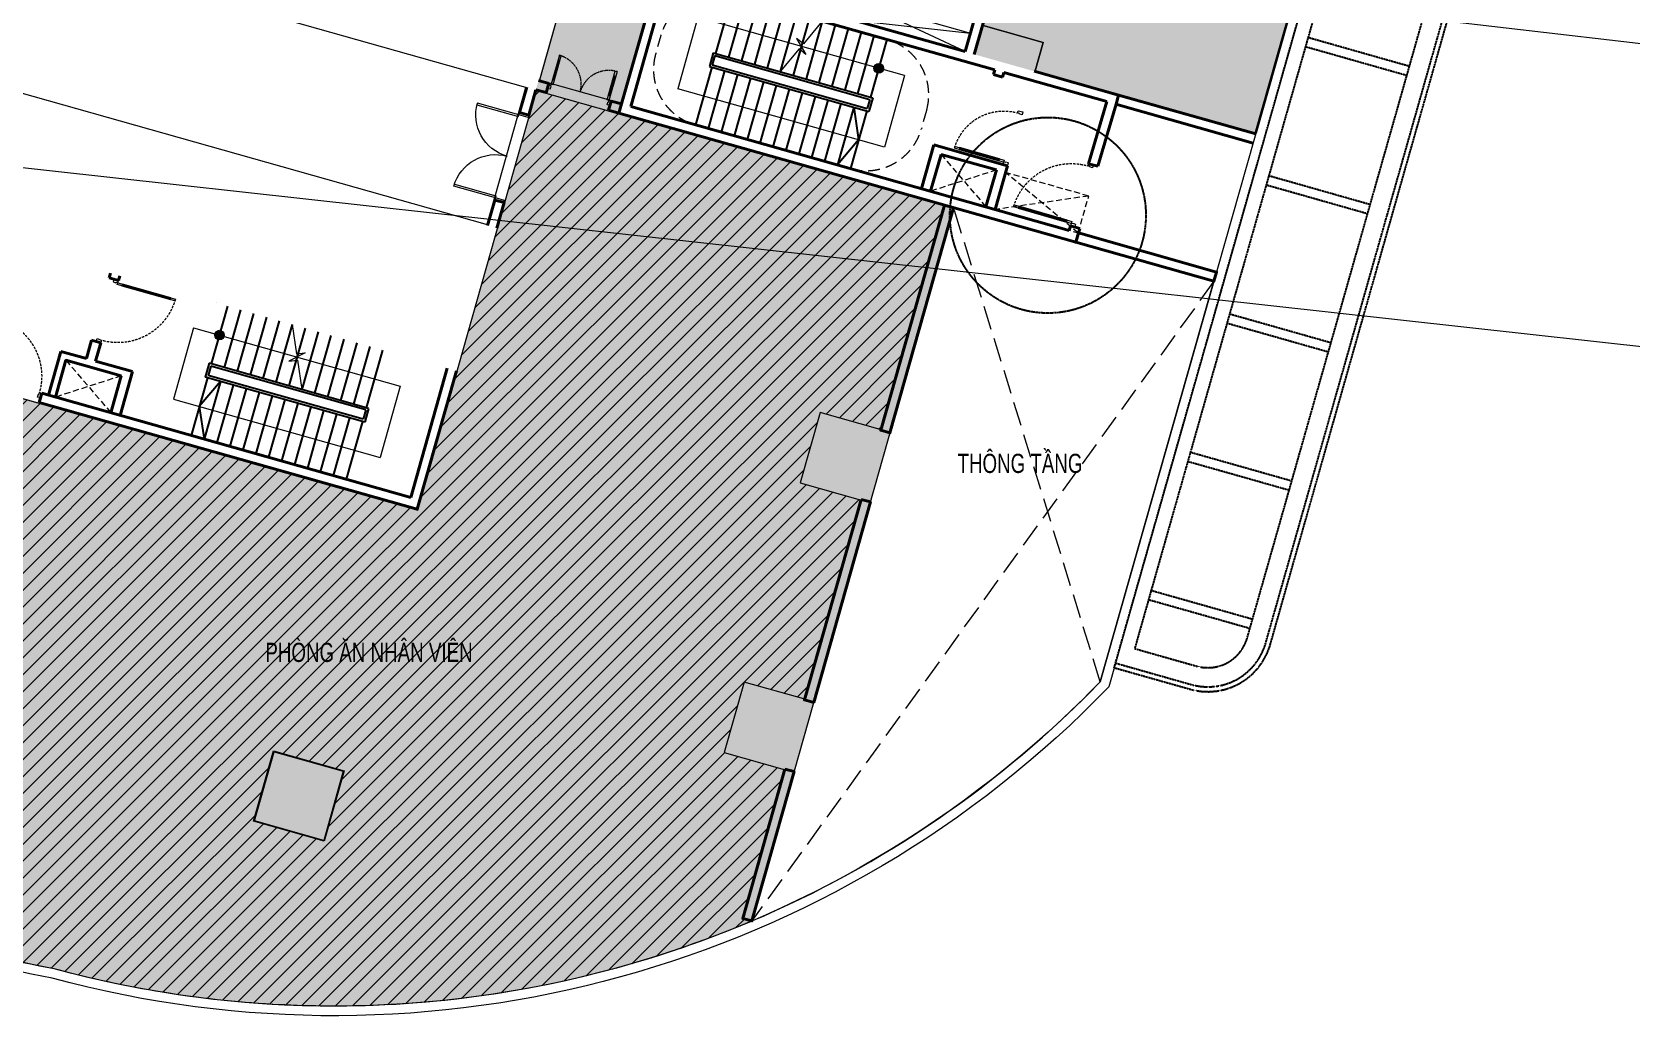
# Model space of a CAD drawing. Header units: millimetres. Extents: x -11451263 to 11578383104, y -507 to 1450429.
# Drawn here: x 11748445 to 11781803, y 1094224 to 1114769 of the extents above; entities that cross this region are included whole.
import ezdxf

# ---------------------------------------------------------------- set-up
doc = ezdxf.new("R2010")
doc.units = ezdxf.units.MM
doc.header["$MEASUREMENT"] = 0
for name, pattern in [('CENTER2', [1.125, 0.75, -0.125, 0.125, -0.125]), ('DASH', [0.35, 0.25, -0.1]), ('DASHED2', [0.375, 0.25, -0.125]), ('HIDDEN', [0.375, 0.25, -0.125]), ('Xref_ST_MBDV Cot vach 30.7.2022$0$HIDDEN', [0.375, 0.25, -0.125]), ('Xref_ST_MBDV Cot vach 30.7.2022$0$HIDDEN2', [0.1875, 0.125, -0.0625])]:
    doc.linetypes.add(name, pattern=pattern)
doc.layers.get('0').update_dxf_attribs({"linetype": 'CONTINUOUS', "lineweight": 13})
doc.layers.get('Defpoints').update_dxf_attribs({"color": 5, "linetype": 'CONTINUOUS', "lineweight": 13})
for name, color, linetype in [('A-DRAIN', 251, 'CONTINUOUS'), ('A-FLOR-STRS', 1, 'CONTINUOUS'), ('canopy', 2, 'DASH'), ('NDT Thoat nuoc rua', 3, 'CENTER2')]:
    doc.layers.add(name, color=color, linetype=linetype)
for name, color, linetype, lineweight in [('CUA', 37, 'CONTINUOUS', 13), ('DO DIEN TICH THONG THUY', 141, 'CONTINUOUS', 13), ('KT-Chu viet', 255, 'CONTINUOUS', 20), ('KT-Kich thuoc', 159, 'CONTINUOUS', 18), ('KT-lomo nuoc', 3, 'HIDDEN', 5), ('KT-Net cat', 1, 'CONTINUOUS', 40), ('KT-Net cua', 87, 'CONTINUOUS', 9), ('KT-Net manh', 251, 'CONTINUOUS', 13), ('KT-Net thay', 7, 'CONTINUOUS', 25), ('KT-Net to mau', 159, 'CONTINUOUS', 18), ('KT-Vat lieu', 250, 'CONTINUOUS', 9), ('SPE-MEP-HVAC', 140, 'CONTINUOUS', 0)]:
    doc.layers.add(name, color=color, linetype=linetype, lineweight=lineweight)
doc.styles.add('Xref_ST_MBDV Cot vach 30.7.2022$0$Arial', font='arial.ttf', dxfattribs={"width": 0.7})

# ---------------------------------------------------------------- blocks, each defined once
blk = doc.blocks.new('double door')
for points in [[(549901.1788338684, 384014.7847221401), (549001.1788338684, 384014.7847221401), (549001.1788338684, 383974.7847221401), (549901.1788338684, 383974.7847221401)], [(550101.1788338679, 384064.7847221419), (550101.1788338679, 384014.7847221419), (549901.1788338684, 384014.7847221401), (549901.1788338684, 384064.7847221401)], [(549901.1788338684, 382214.7847221401), (549001.1788338684, 382214.7847221401), (549001.1788338684, 382254.7847221401), (549901.1788338684, 382254.7847221401)], [(550101.1788338679, 382164.7847221401), (550101.1788338679, 382214.7847221401), (549901.1788338684, 382214.7847221401), (549901.1788338684, 382164.7847221401)]]:
    blk.add_lwpolyline(points, close=True)
at = {"color": 8}
for centre, start, end in [((549901.1788338684, 384014.7847221401), 180, 270), ((549901.1788338684, 382214.7847221401), 90, 180)]:
    blk.add_arc(centre, 900, start, end, dxfattribs=at)
blk = doc.blocks.new('*U360')
blk.add_line((95.20757516432643, -76.39055983123252), (389.3200894500105, -1084.40446661752))
for points in [[(1267.996057159519, 474.1382943490084), (1210.397723288541, 457.332582960097), (1227.20343467759, 399.7342490886487), (1236.803156989419, 402.5352009868005), (1248.006964582027, 364.1363117394822), (1296.005576141175, 378.1410712302418)], [(-28.00951898165651, 95.99722311876661), (29.58881488932115, 112.8029345076782), (46.39452627836995, 55.20460063622997), (36.79480396654034, 52.40364873807808), (47.99861155914799, 14.00475949075959), (0, 0)], [(47.99861155914799, 14.00475949075959), (398.1301638078705, -1186.00359353212), (436.5290530551889, -1174.799785939512), (86.39750080646638, 25.20856708336729)], [(76.00813054066727, -81.99246362753644), (114.4070197879857, -70.78865603492875), (408.5195340736697, -1078.802562821216), (370.1206448263512, -1090.006370413824)]]:
    blk.add_lwpolyline(points, close=True)
at = {"linetype": 'Xref_ST_MBDV Cot vach 30.7.2022$0$HIDDEN', "ltscale": 200}
blk.add_arc((47.99861155914799, 14.00475949075959), 1250.044859676957, 286.2658860140847, 16.26588601408486, dxfattribs=at)
blk = doc.blocks.new('*U361')
blk.add_line((-94.55469110297325, 77.19721750439766), (-284.901316572583, 750.8203778647724))
for points in [[(-48.11594002566408, -13.5961875335218), (-292.8473156293608, 852.4907329295095), (-331.3400676498921, 841.6137829026923), (-86.60869204619543, -24.47313756033923)], [(-75.3083150927078, 82.6356925178064), (-113.8010671132389, 71.758742490989), (-304.1476925828486, 745.3819028513637), (-265.6549405623173, 756.2588528781814)], [(27.19237506717682, -96.23188005179998), (-30.54675296361998, -112.5473050920262), (-46.8621780039795, -54.80817706075749), (-37.23898999884678, -52.08893955405316), (-48.11594002566408, -13.5961875335218), (0, 0)], [(-935.1264254471828, -368.1556307225404), (-877.3872974163858, -351.8402056823144), (-893.7027224567453, -294.1010776510455), (-903.325910461878, -296.8203151577499), (-914.2028604886955, -258.3275631372187), (-962.3188005143595, -271.9237506707405)]]:
    blk.add_lwpolyline(points, close=True)
at = {"linetype": 'Xref_ST_MBDV Cot vach 30.7.2022$0$HIDDEN', "ltscale": 200}
blk.add_arc((-48.11594002566408, -13.5961875335218), 900.0000000011191, 105.7787733471804, 195.7787733471762, dxfattribs=at)
blk = doc.blocks.new('*U369')
blk.add_line((94.55469119056286, -77.19721739711406), (329.768747823523, -909.603019771391))
for points in [[(1093.909067259339, 413.0230621825978), (1036.169939247054, 396.7076370768596), (1052.485364352925, 338.9685090641027), (1062.108552354973, 341.6877465817257), (1072.985502425465, 303.1949945735356), (1121.101442435702, 316.7911821616506)], [(-27.19237517636353, 96.23188002094696), (30.54675283592162, 112.5473051266851), (46.86217794179304, 54.80817711392822), (37.23898993974552, 52.0889395963052), (48.11594001023762, 13.5961875881151), (0, 0)], [(48.11594001023762, 13.5961875881151), (337.7147469956581, -1011.273374827112), (376.2074990038481, -1000.39642475662), (86.60869201842769, 24.4731376586072)], [(75.30831518646784, -82.63569243236012), (113.8010671946579, -71.758742361868), (349.015123827618, -904.164544736145), (310.5223718194279, -915.0414948066373)]]:
    blk.add_lwpolyline(points, close=True)
at = {"linetype": 'Xref_ST_MBDV Cot vach 30.7.2022$0$HIDDEN', "ltscale": 200}
blk.add_arc((48.11594001023762, 13.5961875881151), 1065.000041771153, 285.778773412185, 15.77877341218495, dxfattribs=at)
blk = doc.blocks.new('thang bs 1-Copy002')
at = {"layer": 'KT-Net manh'}
h = blk.add_hatch(color=256, dxfattribs=at)
edge = h.paths.add_edge_path(flags=0)
edge.add_arc((12073301.04345651, 1331886.3120889), 99.99999999995298, -105.82689400655528, 254.1731059934447, ccw=False)
blk.add_hatch(color=256, dxfattribs=at).paths.add_polyline_path([(12073400.97153903, 1331890.103965082), (12073384.11578238, 1331830.643527985), (12073335.52922078, 1331792.446589046), (12073273.77026936, 1331790.103080672), (12073222.42874844, 1331824.508143433), (12073201.115374, 1331882.520212714), (12073217.97113065, 1331941.980649802), (12073266.55769224, 1331980.177588745), (12073328.31664366, 1331982.521097118), (12073379.65816458, 1331948.116034364)], flags=0)
at = {"layer": 'KT-Net cat'}
for p, q in [((12069476.81166364, 1336582.30952723), (12069558.6309147, 1336870.936639875)), ((12069558.6309147, 1336870.936639875), (12076101.46145449, 1335016.191678282)), ((12069476.81166364, 1336582.30952723), (12069669.2297337, 1336527.763342089)), ((12069669.2297337, 1336527.763342089), (12069696.50281739, 1336623.972379636)), ((12069696.50281739, 1336623.972379636), (12075854.44442741, 1334878.334753004)), ((12068685.94127232, 1333792.420417503), (12069204.08082674, 1335620.219151742)), ((12068891.95091368, 1333785.820112274), (12069396.4988968, 1335565.672966603)), ((12069204.08081786, 1335620.219154259), (12069396.4988968, 1335565.672966603)), ((12076101.46145449, 1335016.191678282), (12075295.47900192, 1332175.9624604)), ((12075854.44442741, 1334878.334753004), (12075103.66045495, 1332232.621353108)), ((12067881.3403284, 1330954.095147316), (12068699.53176401, 1333840.362784738)), ((12068128.30456704, 1331091.967061845), (12068891.95083608, 1333785.820134274)), ((12075721.10110531, 1331849.688355659), (12068891.95091368, 1333785.820112274)), ((12075103.66045495, 1332232.621353107), (12068946.50287885, 1333978.236543731)), ((12075693.75437042, 1331753.219625649), (12075721.10110531, 1331849.68835566)), ((12075693.75437042, 1331753.219625649), (12075883.76025685, 1331699.357264802)), ((12075886.17242759, 1331698.673395035), (12075913.51916244, 1331795.142125048)), ((12075913.60562433, 1331795.448052197), (12078057.98552494, 1331187.107964497)), ((12077271.33933916, 1328499.832368627), (12068128.30456704, 1331091.967061845)), ((12077407.71587488, 1328253.090295756), (12067881.3403284, 1330954.095147316)), ((12074448.56443587, 1330287.732417364, 1.946794445834253e-08), (12074189.40719257, 1329373.524507201, 1.938687868849077e-08)), ((12074600.0728793, 1330088.872672665, 1.937559135567629e-08), (12074381.84046551, 1329319.031952036, 1.938687790225463e-08)), ((12074448.56443587, 1330287.732417364, 1.947221003621352e-08), (12075987.90898893, 1329851.362909987, 1.791389847438145e-08)), ((12074600.0728793, 1330088.872672665, 1.937559135567546e-08), (12075754.5812941, 1329761.595542132, 1.771732332892601e-08)), ((12075754.5812941, 1329761.595542132, 2.005963938061677e-08), (12075536.3966237, 1328991.923241988, 1.938707260705954e-08)), ((12075987.90898893, 1329851.362909987, 2.018574563223791e-08), (12075728.7517899, 1328937.155156001, 1.938687868672216e-08)), ((12077871.06994396, 1329836.950731863), (12077678.64644098, 1329891.504569871)), ((12077492.03429179, 1328541.204522255), (12077299.42785431, 1328595.810223881))]:
    blk.add_line(p, q, dxfattribs=at)
at = {"layer": 'KT-Net cat', "extrusion": (-3.06657549100809e-07, 5.488455540661437e-07, 0.9999999999998024)}
for p, q in [((12077678.64644098, 1329891.504569872), (12078057.98552494, 1331187.107964497)), ((12077871.06994396, 1329836.950731863), (12078250.40767221, 1331132.550136705)), ((12077271.33933916, 1328499.832368626), (12077299.42785431, 1328595.810223881)), ((12077407.71587488, 1328253.090295755), (12077492.03429179, 1328541.204522255))]:
    blk.add_line(p, q, dxfattribs=at)
at = {"layer": 'KT-Net cat'}
blk.add_lwpolyline([(12075693.75437044, 1331753.219625656), (12075886.16798671, 1331698.674727992)], dxfattribs=at)
at = {"layer": 'KT-Net manh'}
for p, q in [((12069529.64930153, 1332955.417381931, 2.453898832387333e-08), (12069106.91634136, 1331464.177346493, 2.450578983746014e-08)), ((12073839.81405009, 1331733.582761278, 2.453763190365748e-08), (12069529.64930153, 1332955.417381931, 2.453763190365722e-08)), ((12073839.81405009, 1331733.582761277, 2.4538988323871e-08), (12073417.08108992, 1330242.342725841, 2.450578983745774e-08)), ((12073417.08108992, 1330242.342725842, 2.450578983746035e-08), (12069106.91634136, 1331464.177346493, 2.450578983746009e-08))]:
    blk.add_line(p, q, dxfattribs=at)
at = {"layer": 'KT-Net manh', "linetype": 'DASHED2', "ltscale": 1000}
for p, q in [((12068757.09118855, 1332576.763235998, 2.449240335100405e-08), (12068647.99881189, 1332191.927098372, 2.438225169099011e-08)), ((12074298.73157958, 1331005.833009433, 2.449240335100405e-08), (12074189.6392029, 1330620.996871811, 2.438225169099011e-08))]:
    blk.add_line(p, q, dxfattribs=at)
at = {"layer": 'KT-Net manh', "elevation": 2.453081288925052e-08}
blk.add_lwpolyline([(12072124.57381138, 1332869.441873682), (12071728.71588937, 1332396.994251813), (12071586.17587725, 1332510.159374287), (12071783.28747438, 1332178.840768924), (12071640.74746226, 1332292.005891399), (12071244.88954026, 1331819.558269544)], dxfattribs=at)
at = {"layer": 'KT-Net manh'}
blk.add_circle((12073301.04345653, 1331886.312088858, 2.453763190365486e-08), 99.99999999995299, dxfattribs=at)
at = {"layer": 'KT-Net manh', "linetype": 'DASHED2', "ltscale": 1000}
for centre, start, end in [((12069911.59960333, 1332249.486105428, 2.449240335100405e-08), 74.1731613401773, 164.1731613413268), ((12073144.22316476, 1331333.11013993, 2.449240335100405e-08), 344.1731613413268, 74.17316139194493), ((12069802.50722669, 1331864.64996784, 2.449240335100405e-08), 164.1731613438407, 254.1731613401773), ((12073035.13078811, 1330948.274002346, 2.449240335100405e-08), 254.1731613919449, 344.1731613413268)]:
    blk.add_arc(centre, 1200, start, end, dxfattribs=at)
at = {"layer": 'KT-Net thay'}
for p, q in [((12070238.87673388, 1333403.994520214, 2.455101839011342e-08), (12069897.96305634, 1332201.381588478, 2.452424541720112e-08)), ((12070508.26203066, 1333327.629856423, 2.455101839011342e-08), (12070167.34835311, 1332125.016924692, 2.45242454172011e-08)), ((12070777.64732745, 1333251.265192633, 2.455101839011344e-08), (12070436.73364991, 1332048.6522609, 2.452424541720113e-08)), ((12071047.03262423, 1333174.900528841, 2.455101839011346e-08), (12070706.11894669, 1331972.28759711, 2.452424541720115e-08)), ((12071316.41792102, 1333098.53586505, 2.45510183901134e-08), (12070975.50424348, 1331895.922933317, 2.452424541720115e-08)), ((12071585.8032178, 1333022.171201258, 2.455101839011343e-08), (12071244.88954026, 1331819.558269526, 2.452424541720117e-08)), ((12071855.18851459, 1332945.806537469, 2.455101839011343e-08), (12071514.27483705, 1331743.193605735, 2.452424541720118e-08)), ((12072124.57381138, 1332869.441873678, 2.455101839011345e-08), (12071783.66013383, 1331666.828941946, 2.452424541720116e-08)), ((12072393.95910816, 1332793.077209888, 2.455101839011347e-08), (12072053.04543062, 1331590.464278155, 2.452424541720124e-08)), ((12072663.34440494, 1332716.712546097, 2.455101839011347e-08), (12072322.4307274, 1331514.09961436, 2.45242454172011e-08)), ((12072932.72970173, 1332640.347882306, 2.455101839011355e-08), (12072591.81602419, 1331437.73495057, 2.452424541720112e-08)), ((12073202.11499852, 1332563.983218514, 2.455101839011354e-08), (12072861.20132098, 1331361.37028678, 2.452424541720111e-08)), ((12073471.50029528, 1332487.618554671, 2.455101839010973e-08), (12073130.58661774, 1331285.005622935, 2.45242454171974e-08)), ((12069849.85853905, 1332215.018135587, 2.452560183741729e-08), (12069768.03925642, 1331926.391031886, 2.451917632391633e-08)), ((12069884.32650922, 1332153.277071198, 2.452453091850035e-08), (12069829.7803208, 1331960.859002064, 2.452024724283309e-08)), ((12069849.85853905, 1332215.018135587, 2.452424541720107e-08), (12073178.69113504, 1331271.369075886, 2.45242454172012e-08)), ((12069884.32650922, 1332153.277071198, 2.452317449828424e-08), (12073116.95007065, 1331236.901105708, 2.452317449828436e-08)), ((12069816.1437737, 1331912.754484781, 2.451917632391632e-08), (12069475.23009616, 1330710.141553045, 2.449240335100405e-08)), ((12070085.52907048, 1331836.389820989, 2.451917632391632e-08), (12069744.61539294, 1330633.776889255, 2.449240335100407e-08)), ((12069768.03925642, 1331926.391031886, 2.451917632391633e-08), (12073096.8718524, 1330982.741972184, 2.451917632391627e-08)), ((12069829.7803208, 1331960.859002063, 2.452024724283307e-08), (12073062.40388223, 1331044.483036574, 2.452024724283303e-08)), ((12070354.91436727, 1331760.025157199, 2.451917632391639e-08), (12070014.00068973, 1330557.412225463, 2.449240335100407e-08)), ((12070624.29966405, 1331683.66049341, 2.451917632391638e-08), (12070283.38598652, 1330481.047561673, 2.449240335100407e-08)), ((12070893.68496083, 1331607.295829619, 2.451917632391641e-08), (12070552.7712833, 1330404.682897883, 2.449240335100403e-08)), ((12071163.07025762, 1331530.931165827, 2.451917632391638e-08), (12070822.15658008, 1330328.318234093, 2.449240335100411e-08)), ((12071432.4555544, 1331454.566502036, 2.451917632391644e-08), (12071091.54187687, 1330251.953570303, 2.44924033510041e-08)), ((12071701.8408512, 1331378.201838245, 2.451917632391643e-08), (12071360.92717365, 1330175.58890651, 2.449240335100413e-08)), ((12071971.22614798, 1331301.837174453, 2.451917632391646e-08), (12071630.31247044, 1330099.224242721, 2.449240335100415e-08)), ((12072240.61144476, 1331225.472510662, 2.451917632391637e-08), (12071899.69776722, 1330022.859578929, 2.449240335100414e-08)), ((12072509.99674155, 1331149.107846871, 2.451917632391645e-08), (12072169.083064, 1329946.49491514, 2.449240335100416e-08)), ((12072779.38203834, 1331072.743183081, 2.451917632391642e-08), (12072438.4683608, 1329870.130251348, 2.449240335100416e-08)), ((12073116.95007065, 1331236.901105708, 2.452317449828434e-08), (12073062.40388223, 1331044.483036574, 2.45202472428307e-08)), ((12073178.69113504, 1331271.369075886, 2.452424541720123e-08), (12073096.8718524, 1330982.741972184, 2.451917632391394e-08)), ((12073048.7673351, 1330996.378519236, 2.451917632391266e-08), (12072707.85365756, 1329793.765587503, 2.44924033510004e-08))]:
    blk.add_line(p, q, dxfattribs=at)
at = {"layer": 'KT-Net thay', "elevation": 2.453966342950217e-08}
blk.add_lwpolyline([(12072779.38203834, 1331072.74318308), (12072878.31049635, 1330395.072053423), (12072438.4683608, 1329870.130251347)], dxfattribs=at)
at = {"layer": 'CUA', "rotation": 269.9519409563266}
for name, p, xscale in [('*U361', (12069669.2297337, 1336527.763342089), -1.000000000000001), ('*U369', (12075891.69995141, 1329878.635993787, 2.018574563223791e-08), -1), ('*U360', (12077299.34657184, 1328595.833268213), -1.000000000000001)]:
    blk.add_blockref(name, p, dxfattribs=dict(at, xscale=xscale))
blk = doc.blocks.new('AAAAW')
at = {"layer": 'KT-Net manh'}
blk.add_line((12080382.5057617, 1115075.548010628), (12079756.99849913, 1115252.298460152), dxfattribs=at)
for points in [[(12080491.27526177, 1115460.47553089), (12079756.99849913, 1115252.29846015), (12079865.76799919, 1115637.225980412), (12080382.5057617, 1115075.548010628)], [(12079865.76804135, 1115637.225968501), (12080491.27526177, 1115460.47553089), (12080382.5057617, 1115075.548010628)]]:
    blk.add_lwpolyline(points, dxfattribs=at)
blk.add_lwpolyline([(12080574.96903521, 1115021.163081853), (12080683.73857743, 1115406.090590203), (12083021.11861946, 1114745.613889375), (12082912.34911939, 1114360.686369113), (12080683.73857743, 1115406.090590203), (12080574.96903521, 1115021.163081852), (12083021.11861946, 1114745.613889375), (12082912.34911939, 1114360.686369113)], close=True, dxfattribs=at)
blk = doc.blocks.new('*U273')
for p, q in [((-1260.000000000004, 525.000000000002), (-1300.000000000004, 525.000000000002)), ((-1280.000000000004, 100.0000000000002), (-1280.000000000004, 525.000000000002)), ((-90.00000000000001, 525.0000000000018), (-50.00000000000001, 525.0000000000018)), ((-70, 100), (-70.00000000000001, 525.0000000000018)), ((-1260.000000000004, 100.0000000000002), (-1300.000000000004, 100.0000000000002)), ((-90, 100), (-50, 100))]:
    blk.add_line(p, q)
for points in [[(-1300.000000000004, 1.776356839400256e-13), (-1260.000000000004, 1.776356839400256e-13), (-1260.000000000004, 625.000000000002), (-1300.000000000004, 625.000000000002)], [(-50, 0), (-90, 0), (-90.00000000000001, 625.0000000000018), (-49.99999999999979, 625.0000000000018)], [(-1350.000000000004, -100.0000000004901), (-1290.000000000004, -100.00000000049), (-1290.000000000004, -39.99999999999982), (-1300.000000000004, -39.99999999999982), (-1300.000000000004, 1.776356839400256e-13), (-1350.000000000004, 2.060573933704296e-13)], [(0, -100.0000000004902), (-60, -100.0000000004902), (-60, -40), (-50, -40), (-50, 0), (0, 0)]]:
    blk.add_lwpolyline(points, close=True)
at = {"linetype": 'Xref_ST_MBDV Cot vach 30.7.2022$0$HIDDEN2', "ltscale": 200}
for centre, radius, start, end in [((-1300.000000001013, -1.091216006443577e-09), 625.00000000124, 7.016709298534867e-15, 89.99996073224838), ((-49.99999999983451, -2.645705876602741e-10), 625.000000000419, 90.00003926775162, 180)]:
    blk.add_arc(centre, radius, start, end, dxfattribs=at)
blk = doc.blocks.new('*U420')
at = {"linetype": 'HIDDEN', "ltscale": 500}
for p, q in [((937.2434402163425, 1096.163643700809), (0, 0)), ((-217.5390847184221, 769.8550166231763), (1154.782524934765, 326.3086270776331))]:
    blk.add_line(p, q, dxfattribs=at)
blk.add_lwpolyline([(-217.5390847184221, 769.8550166231763), (937.2434402163425, 1096.163643700809), (1154.782524934765, 326.3086270776331), (0, 0)], close=True, dxfattribs=at)
blk = doc.blocks.new('*U486')
blk.add_line((-94.55680668195458, 77.19462617379187), (-380.1044359916129, 1087.621541302454))
for points in [[(-48.11556739971817, -13.59750616117458), (-388.0532213540746, 1189.29167856636), (-426.545675273849, 1178.41367363742), (-86.60802131949268, -24.47551109011425)], [(-75.3105797220673, 82.63362863826174), (-113.8030336418418, 71.75562370932207), (-399.3506629515001, 1082.182538837984), (-360.8582090317255, 1093.060543766924)], [(27.19501232248249, -96.23113479990805), (-30.54366855717931, -112.5481421933175), (-46.8606759507221, -54.80946131318402), (-37.23756247077849, -52.0899600809491), (-48.11556739971817, -13.59750616117458), (0, 0)], [(-1271.925307204488, -463.3638010766138), (-1214.186626324826, -447.0467936832042), (-1230.503633718369, -389.3081128030708), (-1240.126747198313, -392.0276140353058), (-1251.004752127252, -353.5351601155312), (-1299.12031952697, -367.1326662767058)]]:
    blk.add_lwpolyline(points, close=True)
at = {"linetype": 'Xref_ST_MBDV Cot vach 30.7.2022$0$HIDDEN', "ltscale": 200}
blk.add_arc((-48.11556739971817, -13.59750616117458), 1249.999999724186, 105.7803435563786, 195.7803435563781, dxfattribs=at)
blk = doc.blocks.new('*U485')
blk.add_line((77.19912520220262, 94.55313357057315), (1087.639625854122, 380.0526853444563))
for points in [[(-463.3032809614002, 1271.947353118753), (-446.9890208557501, 1214.207895923476), (-389.2495636600015, 1230.522156029259), (-391.9686070109433, 1240.145398895139), (-353.4756355474256, 1251.021572298906), (-367.070852302134, 1299.137786628303)], [(-13.59521675470849, 48.11621432939727), (1189.3101412148, 387.9966331221142), (1178.433967811033, 426.489604585632), (-24.47139015847529, 86.60918579291506)], [(82.63721190408603, 75.30664783881423), (71.76103850031924, 113.7996193023321), (1082.201539152239, 399.2991710762152), (1093.077712556006, 360.8061996126974)], [(-96.23242865926628, -27.19043350955029), (-112.5466887649164, 30.54902368572645), (-54.807231569168, 46.86328379150991), (-52.08818821822629, 37.24004092563045), (-13.59521675470849, 48.11621432939727), (0, 0)]]:
    blk.add_lwpolyline(points, close=True)
at = {"linetype": 'Xref_ST_MBDV Cot vach 30.7.2022$0$HIDDEN', "ltscale": 200}
blk.add_arc((-13.59521675470849, 48.11621432939727), 1249.999999724186, 15.7776173608178, 105.7776173608172, dxfattribs=at)
blk = doc.blocks.new('thangbo3')
at = {"layer": 'KT-Net manh'}
h = blk.add_hatch(color=256, dxfattribs=at)
edge = h.paths.add_edge_path(flags=0)
edge.add_arc((1765.531575514004, -26414.81687336601), 99.99999999995292, 270.0000553393896, 630.0000553393896)
blk.add_hatch(color=256, dxfattribs=at).paths.add_polyline_path([(1670.42589403037, -26383.91526579205), (1670.425953730009, -26445.71866466291), (1706.753128422424, -26495.7186295744), (1765.53167209588, -26514.8168733744), (1824.310178881511, -26495.71851602942), (1860.63725698553, -26445.71848094091), (1860.637197284028, -26383.91508207936), (1824.31002259627, -26333.91511716228), (1765.531478929333, -26314.81687336694), (1706.752972139046, -26333.91523070354)], flags=0)
for p, q in [((1205.531575491652, -26414.8168732943), (1205.531575191766, -27964.8168729404)), ((1205.531575491652, -26414.81687329337), (5685.531575484201, -26414.81687415671)), ((5685.531575484201, -26414.81687415671), (5685.531575184315, -27964.81687380653)), ((1205.531575190835, -27964.81687293947), (5685.531575186178, -27964.81687380653))]:
    blk.add_line(p, q, dxfattribs=at)
blk.add_lwpolyline([(3165.531575600617, -25789.81687384658), (3417.531575496309, -26352.31687373575), (3585.531575510278, -26282.31687376555), (3305.531575456262, -26547.3168736808), (3473.531575475819, -26477.31687371153), (3725.531575361267, -27039.81687358301)], dxfattribs=at)
blk.add_circle((1765.531575482339, -26414.81687340047), 99.99999999995293, dxfattribs=at)
at = {"layer": 'KT-Net thay'}
for p, q in [((1765.531575602479, -25789.81687363517), (1765.531575360335, -27039.8168732794)), ((2045.531575600617, -25789.8168736333), (2045.531575360335, -27039.81687327754)), ((2325.531575601548, -25789.81687368825), (2325.531575358473, -27039.81687333249)), ((2605.531575603411, -25789.81687374134), (2605.531575359404, -27039.8168733865)), ((2885.531575601548, -25789.81687379535), (2885.531575361267, -27039.81687343773)), ((3165.531575600617, -25789.8168738503), (3165.531575362198, -27039.81687349174)), ((3445.531575600617, -25789.81687390432), (3445.531575360335, -27039.81687354762)), ((3725.531575601548, -25789.81687395927), (3725.531575360335, -27039.81687360071)), ((4005.531575601548, -25789.81687401235), (4005.531575358473, -27039.81687365472)), ((4285.531575599685, -25789.81687406637), (4285.531575360335, -27039.81687370781)), ((4565.531575600617, -25789.81687412038), (4565.531575361267, -27039.81687376276)), ((4845.531575600617, -25789.81687417533), (4845.531575362198, -27039.81687381584)), ((5125.531575600617, -25789.81687422935), (5125.531575358473, -27039.81687387358)), ((1715.531575366855, -27039.81687321328), (1715.53157530725, -27339.81687321607)), ((5175.531575365923, -27039.81687388197), (1715.531575366855, -27039.81687321328)), ((5175.531575309113, -27339.81687388476), (1715.53157530725, -27339.81687321607)), ((5125.531575358473, -27089.81687387265), (1765.531575358473, -27089.81687322352)), ((1765.531575358473, -27089.81687322352), (1765.53157532122, -27289.81687322631)), ((5125.531575318426, -27289.81687387545), (1765.531575320289, -27289.81687322538)), ((1765.531575310044, -27339.81687328219), (1765.531575068831, -28589.81687292363)), ((2045.531575310044, -27339.81687328033), (2045.531575066969, -28589.8168729227)), ((2325.531575308181, -27339.81687333435), (2325.531575069763, -28589.81687297579)), ((2605.531575308181, -27339.81687338836), (2605.5315750679, -28589.81687303074)), ((2885.531575309113, -27339.81687344331), (2885.5315750679, -28589.81687308475)), ((3165.531575310044, -27339.8168734964), (3165.531575066969, -28589.8168731397)), ((3445.531575310044, -27339.81687355042), (3445.531575068831, -28589.81687319279)), ((3725.531575310044, -27339.81687360443), (3725.5315750679, -28589.81687324774)), ((4005.531575310044, -27339.81687365752), (4005.5315750679, -28589.81687330175)), ((4285.531575310975, -27339.81687371153), (4285.531575066037, -28589.8168733567)), ((4565.531575309113, -27339.81687376648), (4565.531575066969, -28589.81687341165)), ((4845.531575310044, -27339.81687382143), (4845.531575066969, -28589.81687346473)), ((5125.531575358473, -27089.81687387265), (5125.531575319357, -27289.81687387545)), ((5125.531575310044, -27339.81687387545), (5125.531575065106, -28589.81687351968)), ((5175.531575365923, -27039.81687388197), (5175.531575309113, -27339.81687388476))]:
    blk.add_line(p, q, dxfattribs=at)
blk.add_lwpolyline([(2045.531575308181, -27339.81687328126), (1765.531575189903, -27964.81687304843), (2045.5315750679, -28589.81687292363)], dxfattribs=at)
blk = doc.blocks.new('qwqew')
at = {"true_color": 0xd0c825}
h = blk.add_hatch(color=52, dxfattribs=at)
h.dxf.hatch_style = 1
edge = h.paths.add_edge_path()
edge.add_line((11754824.44096715, 1150608.537234754), (11748262.24065712, 1152443.419444206))
edge.add_line((11748262.24065712, 1152443.419444206), (11744473.92058991, 1138923.652580003))
edge.add_arc((11739942.25087932, 1140193.453714522), 4706.211351722549, 292.0391921799625, 344.3468082005247, ccw=False)
edge.add_line((11741708.21306103, 1135831.137488036), (11742588.10747162, 1133917.83607372))
edge.add_line((11742588.10747162, 1133917.83607372), (11740641.73283608, 1131560.98679473))
edge.add_line((11740641.73283608, 1131560.98679473), (11737137.01735616, 1127340.607201794))
edge.add_line((11737137.01735616, 1127340.607201794), (11735269.85981914, 1125103.133256411))
edge.add_line((11735269.85981914, 1125103.133256411), (11731823.13613427, 1127949.567103228))
edge.add_line((11731823.13613427, 1127949.567103228), (11730422.60956221, 1126252.944783929))
edge.add_line((11730422.60956221, 1126252.944783929), (11730537.78850277, 1126157.585260574))
edge.add_line((11730537.78850277, 1126157.585260574), (11728659.44350937, 1123883.112498133))
edge.add_line((11728659.44350937, 1123883.112498133), (11731049.98709855, 1121908.911858659))
edge.add_line((11731049.98709855, 1121908.911858659), (11732928.33209408, 1124183.384598063))
edge.add_line((11732928.33209408, 1124183.384598063), (11737284.53172645, 1120585.870537581))
edge.add_line((11737284.53172645, 1120585.870537581), (11730980.65288184, 1112952.560551313))
edge.add_line((11730980.65288184, 1112952.560551313), (11743192.89088181, 1102867.23612338))
edge.add_line((11743192.89088181, 1102867.23612338), (11740786.99276582, 1099946.53613447))
edge.add_arc((11729359.48772317, 1082941.164063726), 20488.30277900846, 48.7831196824074, 56.099142940307274, ccw=False)
edge.add_arc((11750761.5382352, 1106171.094027988), 11116.07653132432, 224.6942919557259, 260.4133036884078)
edge.add_arc((11754747.38884966, 1116683.500595952), 22252.46459493041, 254.792624126489, 293.0602409574473)
edge.add_line((11763463.65105891, 1096209.151921374), (11764345.17930843, 1099326.971632954))
edge.add_line((11764345.17930843, 1099326.971632954), (11767672.30927449, 1111100.567349968))
edge.add_line((11767672.30927449, 1111100.567349968), (11760690.45350251, 1113073.801176889))
edge.add_line((11760690.45350251, 1113073.801176889), (11762362.78052048, 1118992.047479972))
edge.add_line((11762362.78052048, 1118992.047479972), (11760630.60809547, 1119481.509840253))
edge.add_line((11760630.60809547, 1119481.509840253), (11756483.7060209, 1104806.216791376))
edge.add_line((11756483.7060209, 1104806.216791376), (11747005.76160751, 1107484.210210999))
edge.add_line((11747005.76160751, 1107484.210210999), (11747821.56569691, 1110371.309633459))
edge.add_line((11747821.56569691, 1110371.309633459), (11746714.03478217, 1110684.266301848))
edge.add_line((11746714.03478217, 1110684.266301848), (11748372.77030042, 1116554.410802641))
edge.add_line((11748372.77030042, 1116554.410802641), (11749134.15709588, 1119248.903361073))
edge.add_line((11749134.15709588, 1119248.903361073), (11745669.8082142, 1120227.829754281))
edge.add_line((11745669.8082142, 1120227.829754281), (11746581.08155347, 1123452.761380661))
edge.add_line((11746581.08155347, 1123452.761380661), (11762363.10955196, 1118993.211898973))
edge.add_line((11762363.10955196, 1118993.211898973), (11768907.16449726, 1117142.791221529))
edge.add_line((11768907.16449726, 1117142.791221529), (11768104.13104371, 1114301.540489865))
edge.add_line((11768104.13104371, 1114301.540489865), (11769354.52862385, 1113948.213796508))
edge.add_line((11769354.52862385, 1113948.213796508), (11769354.64536905, 1113947.994515767))
edge.add_line((11769354.64536905, 1113947.994515767), (11773974.4086602, 1112638.07565482))
edge.add_line((11773974.4086602, 1112638.07565482), (11780901.09754366, 1137046.34405069))
edge.add_line((11780901.09754366, 1137046.34405069), (11776252.73549095, 1138359.838590096))
edge.add_line((11776252.73549095, 1138359.838590096), (11771480.47191651, 1121471.143337305))
edge.add_line((11771480.47191651, 1121471.143337305), (11748509.83913586, 1127978.73667648))
edge.add_line((11748509.83913586, 1127978.73667648), (11754824.44096715, 1150608.537234754))
blk = doc.blocks.new('khgklh')
at = {"layer": 'canopy', "ltscale": 5}
for p, q in [((31398.55131078884, 5693.968551165424, -2.697206488831586e-08), (37181.75235196762, 26089.9034986184, -2.697206488831586e-08)), ((37333.97666780651, 25527.02495812811, -2.697206488831586e-08), (31823.57233755104, 6093.177257901058, -2.697206488831586e-08)), ((37556.68907962926, 18247.61629641568, -2.697206488831586e-08), (35440.01730036549, 18847.82595161209, -2.697206488831586e-08)), ((37502.13160890527, 18055.20142587554, -2.697206488831586e-08), (35385.45589217357, 18655.41219759174, -2.697206488831586e-08)), ((36683.76954803616, 15168.97836777801, -2.697206488831586e-08), (34567.03476929665, 15769.20588729018, -2.697206488831586e-08)), ((36738.32701876014, 15361.39323831769, -2.697206488831586e-08), (34621.59617748857, 15961.61964131007, -2.697206488831586e-08)), ((35919.96495789103, 12475.17018022016, -2.697206488831586e-08), (33803.17505461164, 13075.41333100805, -2.697206488831586e-08)), ((35865.40748716518, 12282.75530968001, -2.697206488831586e-08), (33748.61364641972, 12882.99957698816, -2.697206488831586e-08)), ((35101.64414883777, 9588.935424635652, -2.697206488831586e-08), (32984.75393173471, 10189.20702070603, -2.697206488831586e-08)), ((35047.04542629607, 9396.532251582015, -2.697206488831586e-08), (32930.19252354279, 9996.793266686145, -2.697206488831586e-08)), ((34228.66161776893, 6510.315360313281, -2.697206488831586e-08), (32111.77140066586, 7110.58695638366, -2.697206488831586e-08)), ((34283.22302596085, 6702.729114333633, -2.697206488831586e-08), (32166.33280885778, 7303.000710404012, -2.697206488831586e-08))]:
    blk.add_line(p, q, dxfattribs=at)
at = {"layer": 'canopy', "ltscale": 5, "elevation": -2.697206488831586e-08}
for points in [[(31398.55129638687, 5693.968555248342), (33037.99742840789, 5229.170717445668), (33203.08919688128, 5200.676847046241), (33370.43468833901, 5192.759830158204), (33537.4791325517, 5205.540531458799), (33701.67235520482, 5238.823835114017), (33860.50770999864, 5292.101623500697), (34011.56034620665, 5364.560534355696), (34152.5242275279, 5455.094377920963), (34281.24733705074, 5562.32102452917), (34395.76453089155, 5684.603504804894), (34440.83777430654, 5746.555141776334), (34494.32753896341, 5820.075000359677), (34575.43165482022, 5966.667343470734), (34637.83870718628, 6122.14259064151), (39695.06396076083, 23956.37400388392)], [(31425.83055944368, 5790.17584093567), (33060.20090602897, 5326.817034308799), (33213.99763274938, 5300.272621831391), (33368.97756401636, 5292.940612331498), (33523.67869313993, 5304.776916923933), (33675.73928431794, 5335.600837353617), (33822.83791334927, 5384.941802025307), (33962.72890756465, 5452.046549971215), (34093.27662920952, 5535.89063044358), (34212.48807908967, 5635.194042669144), (34318.54332249984, 5748.440776853357), (34359.97503724694, 5805.387256775051), (34409.82327323593, 5873.901958308183), (34484.93441122584, 6009.662241190672), (34543.07094013505, 6154.49829511391), (39598.85722294077, 23983.65519883949)], [(31823.57233755104, 6093.177257901058), (33149.0148165077, 5717.402301763184), (33257.63137621991, 5698.65572097199), (33363.14906672388, 5693.663741023745), (33468.47693550028, 5701.722458784934), (33572.00700075924, 5722.708846309222), (33672.15872675553, 5756.302516126074), (33767.40315299295, 5801.990612430964), (33856.28623595648, 5859.075640547555), (33937.45104723983, 5926.686115222517), (34009.65848892741, 6003.789865042083), (34036.52408900857, 6040.715716769919), (34071.80621032789, 6089.209790105466), (34122.94543685392, 6181.641832081135), (34163.99987194315, 6283.921113041695), (39214.03027166426, 24092.77997866087)], [(31534.9476116728, 6175.004983682651), (31534.94762608036, 6175.00497959787)]]:
    blk.add_lwpolyline(points, dxfattribs=at)
blk = doc.blocks.new('A$C59794006')
at = {"layer": 'NDT Thoat nuoc rua'}
blk.add_circle((-32194.73769777641, 85633.15294296015, 0.0003136547771204972), 2043.530517833414, dxfattribs=at)
blk = doc.blocks.new('*U493')
at = {"layer": 'KT-lomo nuoc', "ltscale": 500}
for p, q in [((-1608.401115574439, -808.1218210357882), (-359.1611217704217, 714.8356432029664)), ((-1967.562237344861, -93.27688078048195), (0, -0.009297052340116352))]:
    blk.add_line(p, q, dxfattribs=at)
blk.add_lwpolyline([(-1608.401115574439, -808.1218210357882), (-1967.562237344861, -93.27688078048195), (-359.1611217704217, 714.8356432029664), (0, -0.009297052340116352)], close=True, dxfattribs=at)

msp = doc.modelspace()

# ---------------------------------------------------------------- hatches: boundary and pattern name
at = {"layer": 'DO DIEN TICH THONG THUY'}
h = msp.add_hatch(dxfattribs=at)
h.set_pattern_fill('ANSI31', color=256, scale=2000)
h.set_pattern_definition([(45, (0, 0), (-176.7766952966369, 176.7766952966369), [])])
edge = h.paths.add_edge_path(flags=16)
edge.add_arc((11747068.01230758, 1101143.503710115), 765.0000000016465, 0, 360)
h.paths.add_polyline_path([(11753484.04850114, 1099761.764757538), (11754956.39622753, 1099345.721283128), (11754540.35275312, 1097873.373556741), (11753068.00502674, 1098289.417031149)], flags=16)
edge = h.paths.add_edge_path()
edge.add_arc((11754747.38884977, 1116683.50059513), 22252.46459410515, 272.01639112352115, 292.99861842162386, ccw=False)
edge.add_arc((11754747.38884965, 1116683.500595731), 22252.46459471001, 266.68001115152464, 272.01639112376864, ccw=False)
edge.add_arc((11754747.38884968, 1116683.500596086), 22252.46459506619, 254.79262412651468, 266.6800111514866, ccw=False)
edge.add_arc((11750761.5382352, 1106171.094027993), 11116.07653132934, 234.6577551525923, 260.41330368842176, ccw=False)
edge.add_arc((11749280.34124086, 1104426.00741235), 8838.01303081038, 223.4055961032298, 235.9464510050602, ccw=False)
edge.add_arc((11729475.70185238, 1083097.988117354), 20293.76792123676, 48.73818818409474, 56.09523844973172)
edge.add_line((11740795.85143657, 1099941.124103048), (11745377.7449195, 1105489.30158001))
edge.add_line((11745377.7449195, 1105489.30158001), (11747011.09743302, 1107467.114827135))
edge.add_line((11747011.09743302, 1107467.114827135), (11756493.93499258, 1104787.252058763))
edge.add_line((11756493.93499258, 1104787.252058763), (11758968.49644283, 1113545.677890267))
edge.add_line((11758968.49644283, 1113545.677890267), (11767461.54389512, 1111145.346363225))
edge.add_line((11767461.54389512, 1111145.346363225), (11766141.23164547, 1106472.8569277))
edge.add_line((11766141.23164547, 1106472.8569277), (11764889.99243079, 1106826.421442973))
edge.add_line((11764889.99243079, 1106826.421442973), (11764473.94915142, 1105354.074406802))
edge.add_line((11764473.94915142, 1105354.074406802), (11765724.87694016, 1105000.533298471))
edge.add_line((11765724.87694016, 1105000.533298471), (11764549.98402422, 1100843.432008923))
edge.add_line((11764549.98402422, 1100843.432008923), (11763299.2335846, 1101196.858410302))
edge.add_line((11763299.2335846, 1101196.858410302), (11762883.18747601, 1099724.501361736))
edge.add_line((11762883.18747601, 1099724.501361736), (11764133.8701168, 1099371.104073558))
edge.add_line((11764133.8701168, 1099371.104073558), (11763252.67577018, 1096253.190853576))
edge.add_line((11763252.67577018, 1096253.190853576), (11763441.62552921, 1096199.789284098))
at = {"layer": 'KT-Vat lieu'}
h = msp.add_hatch(dxfattribs=at)
h.set_pattern_fill('ANSI31', color=256)
h.set_pattern_definition([(45, (0, 0), (-0.08838834764831845, 0.08838834764831845), [])])
edge = h.paths.add_edge_path(flags=17)
edge.add_arc((11747068.01230758, 1101143.503710115), 765.0000000016465, 0, 360)
edge = h.paths.add_edge_path()
edge.add_line((11745377.7449195, 1105489.30158001), (11740795.85143657, 1099941.124103048))
edge.add_arc((11729475.70185238, 1083097.988117354), 20293.76792123678, 48.738188184094724, 56.09523844973182, ccw=False)
edge.add_arc((11749280.34124086, 1104426.00741235), 8838.01303081041, 223.4055961032298, 235.9464510050601)
edge.add_arc((11750761.5382352, 1106171.094027993), 11116.0765313294, 234.6577551525923, 260.4133036884218)
edge.add_arc((11754747.38884968, 1116683.500596086), 22252.46459506645, 254.7926241265147, 266.6800111514866)
edge.add_arc((11754747.38884965, 1116683.500595731), 22252.46459470991, 266.6800111515246, 272.0163911237686)
edge.add_arc((11754747.38884977, 1116683.50059513), 22252.46459410508, 272.0163911235211, 292.9986184216239)

# ---------------------------------------------------------------- linework, layer by layer
at = {"layer": 'A-FLOR-STRS'}
msp.add_line((11752287.8649566, 1109112.185331444), (11752287.86277654, 1109112.177642797), dxfattribs=at)
at = {"layer": 'Defpoints', "elevation": 1.322407885821455e-05}
for points in [[(11748248.17314384, 1118462.235315696), (11790392.89535381, 1113555.929396957), (11821182.70026109, 1113555.929396957)], [(11746095.69969022, 1112173.523406754), (11790392.89535381, 1107279.018958002), (11821182.70026109, 1107279.018958002)]]:
    msp.add_lwpolyline(points, dxfattribs=at)
at = {"layer": 'DO DIEN TICH THONG THUY'}
for points in [[(11762362.78052048, 1118992.047479971), (11763689.95620621, 1123678.575925597), (11771494.90692567, 1121467.065351547), (11776263.093291, 1138341.324420498), (11780891.63855292, 1137033.429541237), (11773982.94775773, 1112654.377983368), (11769372.80092674, 1113957.073992476), (11769541.17855846, 1114552.792132216), (11768290.2558064, 1114906.620317359), (11768925.0696142, 1117153.301742292), (11762366.87131368, 1119006.4782312)], [(11753494.40442518, 1099743.251118314), (11754937.88258831, 1099335.365359089), (11754529.99682908, 1097891.887195964), (11753086.51866596, 1098299.772955188), (11753494.40442518, 1099743.251118314)]]:
    msp.add_lwpolyline(points, dxfattribs=at)
for points in [[(11763441.62552921, 1096199.789284098, -0.09180888942717966), (11755530.35071911, 1094444.814680197, -0.0232885590312732), (11753458.69708433, 1094468.382903655, -0.05191507555661731), (11748910.26906531, 1095210.256472815, -0.1128552723051667), (11744331.34133061, 1097103.584710737, -0.05477448280085363), (11742859.45796412, 1098352.891879178, 0.03211221875027948), (11740795.85143657, 1099941.124103048), (11745377.7449195, 1105489.30158001), (11747011.09743302, 1107467.114827135), (11756493.93499258, 1104787.252058763), (11758968.49644283, 1113545.677890267), (11767461.54389512, 1111145.346363225), (11766141.23164547, 1106472.8569277), (11764889.99243079, 1106826.421442973), (11764473.94915142, 1105354.074406802), (11765724.87694016, 1105000.533298471), (11764549.98402422, 1100843.432008923), (11763299.2335846, 1101196.858410302), (11762883.18747601, 1099724.501361736), (11764133.8701168, 1099371.104073558), (11763252.67577018, 1096253.190853576), (11763441.62552921, 1096199.789284098)], [(11763463.65105891, 1096209.151921372, 0.1000590878328791), (11770731.7984373, 1101202.194750408), (11773103.23224184, 1109565.662983475), (11767672.30927449, 1111100.567349968)]]:
    msp.add_lwpolyline(points, format="xyb", close=True, dxfattribs=at)
msp.add_lwpolyline([(11753484.04850114, 1099761.764757538), (11754956.39622753, 1099345.721283128), (11754540.35275312, 1097873.373556741), (11753068.00502674, 1098289.417031149)], close=True, dxfattribs=at)
at = {"layer": 'KT-Net cat'}
for p, q in [((11769355.05690162, 1113949.450966867), (11771113.46290855, 1113452.279073464)), ((11758958.14031581, 1113564.192677099), (11759174.60611659, 1113502.814500856)), ((11759228.68614307, 1113694.164831426), (11759012.52963152, 1113755.244499247)), ((11759228.52916089, 1113693.609384364), (11759174.13517005, 1113501.148159675)), ((11760527.79893476, 1113327.005527466), (11760473.56192609, 1113135.09974984)), ((11760527.79893476, 1113327.005527467), (11760744.42927261, 1113265.580697268)), ((11771059.36751267, 1113260.953557417), (11771113.46290855, 1113452.279073464)), ((11758616.2548627, 1113088.35784995), (11758808.71601724, 1113033.963878931)), ((11760473.56192609, 1113135.09974984), (11760690.45350251, 1113073.801176889)), ((11758099.5967319, 1111259.952977969), (11758292.06048487, 1111205.558272574)), ((11750056.59017347, 1109635.844550796), (11750083.78307278, 1109732.068208553)), ((11750249.0524237, 1109581.454457594), (11750056.59017347, 1109635.844550796)), ((11750249.0524237, 1109581.454457594), (11750276.24534238, 1109677.678183911)), ((11749580.55717707, 1107951.374071329), (11749689.45750712, 1108336.724231004)), ((11749881.9197573, 1108282.334137813), (11749689.45750712, 1108336.724231004)), ((11749773.1462773, 1107897.432844463), (11749881.9197573, 1108282.334137812)), ((11749050.2186313, 1108099.961080318), (11748792.32449077, 1107187.388887813)), ((11749579.59995141, 1107951.689564161), (11749050.2186313, 1108099.961080318)), ((11750541.87261192, 1107682.171882082), (11749772.18852808, 1107897.748483936)), ((11750285.14553699, 1106765.566175508), (11750541.87261192, 1107682.171882082)), ((11748648.00487326, 1107228.142713055), (11748593.62010215, 1107035.678958878)), ((11748648.00487326, 1107228.142713055), (11756345.61895439, 1105053.016376827)), ((11748593.62010215, 1107035.678958879), (11756483.6926154, 1104806.169355327))]:
    msp.add_line(p, q, dxfattribs=at)
at = {"layer": 'KT-Net cat', "extrusion": (1.21707278864092e-08, -3.444745533047094e-09, 1)}
for p, q in [((11756345.61895439, 1105053.016376827), (11757107.09516872, 1107747.540637943)), ((11756483.6926154, 1104806.169355327), (11757299.55642633, 1107693.147032323)), ((11757107.09081657, 1107747.525533374), (11757107.1351126, 1107747.681776522))]:
    msp.add_line(p, q, dxfattribs=at)
at = {"layer": 'KT-Net cat'}
for points in [[(11758616.2548627, 1113088.35784995), (11758765.81304904, 1113617.633177976)], [(11758808.71601724, 1113033.963878931), (11758958.27679706, 1113563.248385099)], [(11757950.04115633, 1110730.67695923), (11758099.59933033, 1111259.952243593)], [(11758142.50490436, 1110676.292166353), (11758292.06048487, 1111205.558272574)], [(11748936.18783374, 1107144.885976864), (11749153.77274906, 1107914.821822751), (11750308.81515102, 1107591.675615294)], [(11750092.68107211, 1106819.95037836), (11750308.82833618, 1107591.671926482)]]:
    msp.add_lwpolyline(points, dxfattribs=at)
for points in [[(11767479.84812016, 1111154.961320925), (11767672.30927449, 1111100.567349967), (11766343.82651794, 1106400.02204453), (11766151.36536361, 1106454.416015488)], [(11770275.10726104, 1110572.79062307), (11773157.09552529, 1109755.612220962), (11773103.23224185, 1109565.662983473), (11770219.09126945, 1110380.787889269)], [(11765743.40798, 1105010.948153411), (11765936.1337896, 1104956.479384755), (11764753.06506765, 1100770.449796079), (11764560.33925805, 1100824.918564735)], [(11764152.38447635, 1099381.459908958), (11764344.84563068, 1099327.065938), (11763463.65105891, 1096209.151921372), (11763271.18990458, 1096263.54589233)]]:
    msp.add_lwpolyline(points, close=True, dxfattribs=at)
at = {"layer": 'KT-Net cua', "elevation": 7.594635661319822e-05}
for points in [[(11776385.26643739, 1160607.104490984), (11779300.96979788, 1148565.964836614), (11781270.871813, 1140000.85200219, -0.1335932769556647), (11781131.83788102, 1137880.586661855), (11770731.79899106, 1101202.194340954, -0.2732098182053021), (11748910.26961963, 1095210.256063219, -0.1573448971345889), (11742852.83851501, 1098359.588166526, 0.3634299594161373), (11716583.86336019, 1098930.547425216)], [(11776606.1607258, 1160544.685808221), (11779495.62316794, 1148611.914709714), (11781466.35735597, 1140043.183596392, -0.1334181393597948), (11781322.77523438, 1137820.818349702), (11770910.51499426, 1101099.324317324, -0.2736962313254884), (11748867.2603227, 1095014.691996375, -0.1569564259384982), (11742715.6915448, 1098213.837170099, 0.3630403638588768), (11716725.05433078, 1098787.380446892)]]:
    msp.add_lwpolyline(points, format="xyb", dxfattribs=at)
at = {"layer": 'KT-Net manh', "linetype": 'DASH', "ltscale": 2000}
for points in [[(11770731.7984373, 1101202.194750406), (11767672.30927449, 1111100.567349968)], [(11773103.23224185, 1109565.662983474), (11763463.65105891, 1096209.151921374)]]:
    msp.add_lwpolyline(points, dxfattribs=at)

# ---------------------------------------------------------------- block references
at = {"layer": 'A-DRAIN', "rotation": 0.0480590436733855}
msp.add_blockref('thang bs 1-Copy002', (-306070.2526279669, -228002.2252366931), dxfattribs=at)
at = {"layer": 'CUA', "rotation": 344.2184816279242}
msp.add_blockref('*U273', (11760527.79893476, 1113327.005527466), dxfattribs=at)
at = {"layer": 'CUA', "color": 250, "xscale": -1, "rotation": 164.2212139273325}
msp.add_blockref('double door', (11333355.80597607, 1630384.001314111), dxfattribs=at)
at = {"layer": 'CUA', "xscale": -1, "rotation": 270}
for name, p in [('*U486', (11750249.05244307, 1109581.454526148)), ('*U485', (11747348.87772407, 1107595.260033347))]:
    msp.add_blockref(name, p, dxfattribs=at)
at = {"layer": 'KT-Kich thuoc', "rotation": 344.2212203986563}
msp.add_blockref('thangbo3', (11757840.23066851, 1134339.981515571, 2.438339792900941e-08), dxfattribs=at)
at = {"layer": 'KT-Net cat'}
msp.add_blockref('AAAAW', (-315000.4691196904, -2.277816816233099), dxfattribs=at)
at = {"layer": 'KT-Net to mau'}
msp.add_blockref('qwqew', (-0.0001904554665088654, -0.0002009845338761806, -1.626592292229899e-08), dxfattribs=at)
at = {"layer": 'SPE-MEP-HVAC', "linetype": 'HIDDEN', "ltscale": 1000, "xscale": -1}
for p in [(11768347.15295202, 1111118.05093462, -2.128607811512162e-08), (11750091.44507016, 1106820.267658935, -2.128607811512162e-08)]:
    msp.add_blockref('*U420', p, dxfattribs=at)

# ---------------------------------------------------------------- texts
at = {"layer": 'KT-Chu viet', "char_height": 400, "width": 6941.173260572988, "attachment_point": 2, "style": 'Xref_ST_MBDV Cot vach 30.7.2022$0$Arial'}
for s, insert in [('{\\fArial|b0|i0|c163|p34;THÔNG TẦNG}', (11769056.57996041, 1105962.5)), ('{\\fArial|b0|i0|c163|p34;PHÒNG ĂN NHÂN VIÊN}', (11755475.87692782, 1102016.912546596))]:
    msp.add_mtext(s, dxfattribs=dict(at, insert=insert))

# ---------------------------------------------------------------- next in the draw order: block references
at = {"layer": 'canopy'}
msp.add_blockref('khgklh', (11739624.74618013, 1095803.11802323, 4.461234837821253e-05), dxfattribs=at)

# ---------------------------------------------------------------- next in the draw order: linework, layer by layer
at = {"layer": 'DO DIEN TICH THONG THUY'}
msp.add_lwpolyline([(11742605.67035575, 1133915.546365414), (11735441.35964655, 1125240.340563437), (11738834.00855255, 1122438.561557442), (11736987.38338798, 1120202.4998156), (11745086.98341936, 1113513.301714293), (11747319.58620386, 1112882.432067523), (11747546.64260707, 1113685.968190253), (11757939.6848952, 1110749.189404592), (11758747.30009185, 1113607.280916509), (11744414.88902937, 1117661.06173256), (11741041.26465406, 1120447.129554715), (11744113.15836851, 1124166.857922789), (11746585.45996816, 1123468.256279274), (11760649.06902866, 1119491.69034024), (11759031.03895104, 1113765.599324157), (11760734.07445775, 1113284.096343087), (11762352.42878063, 1119010.574006635), (11768924.0032904, 1117147.225352877), (11768290.12342056, 1114906.304703166), (11769541.13547644, 1114552.804376494), (11769373.47496896, 1113959.819842611), (11773964.47979884, 1112658.055349855), (11779283.34885216, 1131416.404996924)], dxfattribs=at)
at = {"layer": 'KT-Net cat'}
for p, q in [((11771058.90438247, 1113259.864502208), (11773920.63275338, 1112448.430726989, 7.594635661319822e-05)), ((11771113.46290855, 1113452.279073464), (11773975.19127946, 1112640.845298245, 7.594635661319822e-05))]:
    msp.add_line(p, q, dxfattribs=at)

# ---------------------------------------------------------------- next in the draw order: block references
at = {"layer": 'KT-lomo nuoc', "linetype": 'HIDDEN', "xscale": -1, "rotation": 10.89765347559021}
msp.add_blockref('*U493', (11768539.55221475, 1111063.45334923, -3.867516897241248e-06), dxfattribs=at)
at = {"layer": 'NDT Thoat nuoc rua'}
msp.add_blockref('A$C59794006', (11801833.10186311, 1025309.335231976, 2.677401980677452e-08), dxfattribs=at)

doc.saveas('drawing.dxf')
